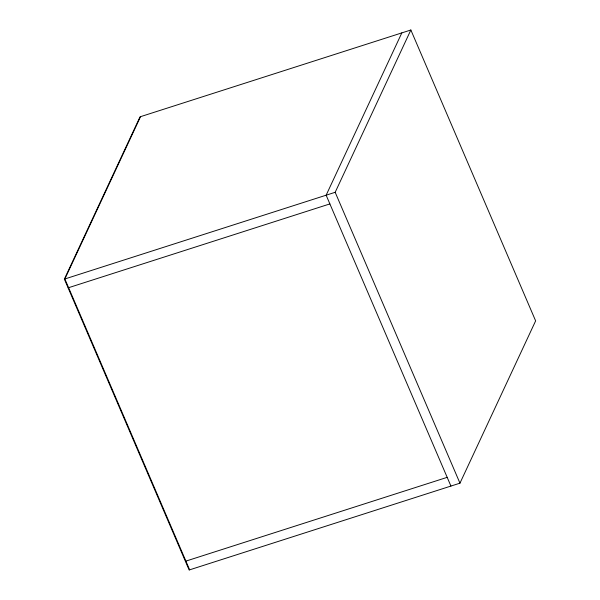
<?xml version="1.0" encoding="UTF-8"?>
<svg xmlns="http://www.w3.org/2000/svg" width="600" height="600" viewBox="0 0 600 600"><rect width="100%" height="100%" fill="white"/><g stroke="black" fill="none" stroke-linecap="round" stroke-linejoin="round"><path stroke-width="0.9" d="M64.365 279.127L140.04 116.828L410.857 30L535.635 320.873L459.96 483.173L189.142 570L64.365 279.127L335.175 192.3L410.857 30M140.542 116.663L64.86 278.962L189.645 569.842M401.827 32.895L326.145 195.195L450.93 486.067M68.108 287.85L329.888 203.917M185.4 561.27L447.188 477.345M335.175 192.3L459.96 483.173"/></g></svg>
